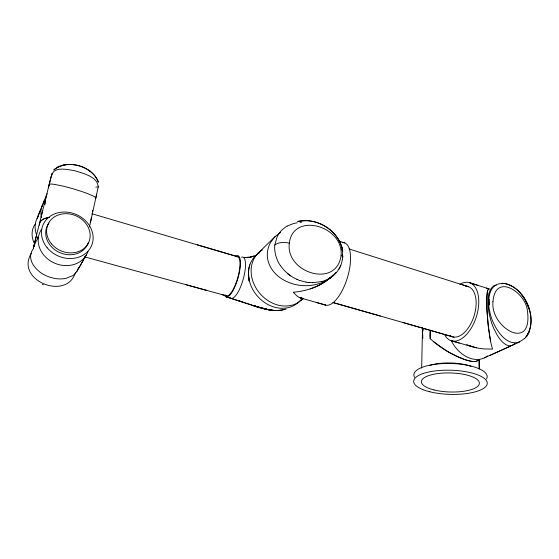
<?xml version="1.0" encoding="UTF-8"?>
<svg xmlns="http://www.w3.org/2000/svg" width="559" height="559" viewBox="0 0 559 559"><rect width="100%" height="100%" fill="white"/><g stroke="black" fill="none" stroke-linecap="round" stroke-linejoin="round"><path stroke-width="0.84" d="M342.394 259.243L342.381 252.151M430.444 330.348L430.297 338.796L434.462 342.415A49.737 12.724 26 0 0 436.977 344.386A45.656 11.732 26 0 0 441.044 347.307A40.059 10.355 25.9 0 0 445.579 350.262L448.143 351.8A32.548 8.483 25.9 0 0 450.82 353.309L460.029 357.788A22.479 5.925 26 0 0 462.167 358.647A21.347 5.632 26 0 0 464.934 359.647C468.994 360.632 473.934 362.812 478.008 360.653A33.037 8.706 25.8 0 0 478.497 360.213A35.734 9.419 25.7 0 0 478.846 359.71M421.654 368.06L422.527 327.637M524.286 338.502C508.173 353.4 491.962 325.478 489.81 311.677C487.064 301.671 488.426 282.477 502.59 283.692M248.685 270.004L248.35 275.37L248.685 270.004A31.695 26.371 49.1 0 1 259.614 252.563M39.437 225.207C38.837 220.078 44.916 218.024 48.975 217.5M341.088 255.54C344.023 224.76 288.919 210.282 289.115 247.204C289.744 273.938 336.7 287.515 341.088 255.54A2.928 1.37 3.8 0 1 342.569 257.552L342.597 257.217M44.93 204.14L45.111 201.596A47.047 43.742 7.5 0 1 45.67 198.662L46.376 195.943M289.164 243.193L289.171 243.123A11.781 5.562 5.9 0 0 274.832 245.01L277.005 237.093A33.778 29.061 30.8 0 1 282.386 229.56L287.109 225.864M430.269 330.628L430.297 338.796A28.271 21.228 60.8 0 1 430.36 330.062M97.951 187.349C98.943 176.923 82.292 173.066 74.368 170.628C67.709 169.691 53.706 166.044 51.819 175.24M46.46 195.524L46.607 194.888A47.305 12.717 18.4 0 1 46.991 194.106A45.237 12.151 18.3 0 1 47.256 193.735M342.346 259.586L341.647 262.821A33.17 28.998 25.4 0 1 339.222 268.53L337.776 270.759A33.98 29.739 27.2 0 1 335.554 273.449L333.395 275.482A34.651 30.389 28.5 0 1 330.844 277.432L329.146 278.396L333.395 275.482M90.355 222.782L91.522 217.437M488.95 293.894L488.699 295.033A28.055 11.439 77 0 0 488.964 312.348A30.703 12.487 77 0 0 494.058 329.076L497.279 335.302A36.391 14.73 76.9 0 0 511.24 345.679L519.709 342.052M89.426 227.003L98.398 186.21M95.764 198.152L96.623 194.28M248.524 270.081L249.705 264.833M75.458 272.436C66.856 301.28 15.386 280.457 31.011 253.905M38.375 237.456A47.753 43.197 2.1 0 0 33.351 248.175L36.272 236.226M46.02 197.208L33.554 247.099M51.91 173.646L46.495 195.308M41.066 217.039L42.554 211.071M51.812 174.087L48.347 187.901M524.398 338.852C540.204 320.761 525.698 285.656 501.982 283.203M92.815 210.317L92.508 211.183M36.663 235.185C34.693 229.861 34.351 223.6 37.097 218.478L42.659 204.706M41.911 206.432L46.607 194.888M37.32 217.71L40.765 209.248M43.183 203.294L44.447 200.206M338.768 269.417L340.864 265.511M528.304 333.506C533.461 322.899 530.784 310.154 525.327 300.19M527.025 335.847L528.912 332.381L525.495 337.797M37.097 218.478L38.403 216.48M528.898 332.416L526.571 336.504L527.235 335.344M78.449 268.683L83.543 259.837M76.897 271.381L86.289 255.1M35.021 224.397C30.955 230.105 31.367 238.008 34.665 243.976M35.287 224.026L35.566 223.663M31.276 253.527L31.563 253.164M336.008 272.338C331.843 277.62 325.932 281.345 319.587 283.469A40.192 35.496 3.6 0 1 284.468 280.422C277.25 276.621 271.108 270.311 268.53 262.471A30.962 27.433 2.9 0 1 270.78 242.166L274.483 237.268L280.492 232.244M53.769 170.041C66.828 158.588 92.389 165.89 98.335 181.989M316.142 302.405L325.457 305.046L300.015 297.807L297.388 296.326L294.649 293.727A65.368 20.851 84.6 0 1 293.391 292.189A65.117 52.972 -33.7 0 0 297.018 291.833C309.406 290.247 321.628 285.537 331.012 277.152A36.454 30.179 -34 0 0 331.585 276.614L333.066 275.147M257.985 253.318L275.566 236.157M54.055 169.698C67.415 158.882 92.494 165.988 98.363 182.129M331.592 276.621C325.499 282.274 318.036 286.299 310.168 288.891M478.497 360.213L475.618 361.47L472.187 361.414A21.347 5.632 26 0 1 470.035 361.051A20.683 5.464 26 0 1 464.927 359.647L456.417 356.174L448.143 351.8A35.58 9.244 25.9 0 1 445.586 350.262M300.966 300.442L303.628 298.408M513.581 344.63L484.401 357.865M59.352 166.114L57.71 166.966M493.828 285.963L496.28 285.258M489.3 355.671L510.36 346.238M253.786 256.12L250.467 257.161L250.963 257.07L245.96 257.51M255.037 255.687L249.859 257.287L244.164 257.44L246.267 257.615M321.732 281.526L312.46 282.735M286.033 309.078C274.93 312.488 263.331 309.092 252.759 305.445L257.196 306.856L242.368 302M489.411 289.192A51.379 5.373 86.5 0 0 488.866 288.849L488.063 289.443A37.691 3.948 86.4 0 0 487.769 290.114A34.812 3.654 86.4 0 0 487.567 290.813L486.798 298.206A22.416 2.369 86.3 0 0 486.749 300.812L486.973 310.133A23.604 2.488 86.3 0 0 487.113 312.614L488.314 326.218L490.578 341.13A55.572 5.688 86.2 0 0 491.564 345.616L492.535 349.082L484.387 348.935A56.955 49.933 -12.3 0 1 476.436 347.782A51.295 45.132 -12.3 0 1 468.861 345.574M61.336 165.471L64.865 164.807M284.915 309.351C274.839 312.055 264.386 309.302 254.82 305.948L269.193 309.826L256.602 306.681L226.647 296.983M297.968 221.364L305.64 220.679M49.318 217.465C45.3 217.968 39.41 219.708 39.382 224.655M297.626 221.441C317.407 217.053 339.683 231.028 342.744 251.396C340.089 233.613 322.669 220.498 305.06 220.637M302.454 298.206L299.191 297.451M302.133 298.213L300.504 297.968M478.287 285.502L469.93 282.826L488.866 288.856C485.946 291.574 487.35 297.129 486.749 300.812A21.71 2.299 86.3 0 0 486.84 306.884A22.409 2.369 86.3 0 0 486.973 310.133L487.986 323.186A34.141 3.557 86.3 0 0 488.314 326.218A37.299 3.878 86.3 0 0 488.671 329.097L489.6 335.617M308.889 282.554L306.004 282.148M503.799 283.273C517.431 285.363 526.229 298.583 529.701 311M221.595 294.523L226.304 295.809M84.367 256.777L226.884 295.935M185.986 284.692L206.117 290.268M380.337 316.024L333.443 302.754M226.612 296.983L242.403 301.986L238.742 300.763M472.593 346.811L451.351 340.78L459.344 343.044M332.808 302.44L453.929 337.105M452.497 336.825L402.99 322.522M467.953 345.217L476.436 347.782M197.32 244.842L237.519 256.658M91.893 213.727L238.078 256.888M486.372 288.074L488.866 288.856M462.566 284.845L468.554 286.739L349.13 248.986M338.971 241.111L344.721 242.941M299.645 280.464L296.92 279.374M466.716 344.658L468.861 345.574M42.246 284.279L43.309 284.762M445.586 350.262L433.393 341.535M88.546 170.188L90.439 171.417M290.652 275.894L287.794 273.763A34.889 30.452 30.4 0 0 290.68 275.853A35.238 30.899 30.3 0 0 296.941 279.318M524.16 298.233L521.582 294.544M280.415 265.728L278.808 263.135A33.924 29.208 31.6 0 1 277.145 259.69L275.615 255.246L274.804 250.698A33.421 28.816 31 0 1 274.811 245.01M526.438 302.314L528.255 306.486M37.809 237.868L37.32 236.806M341.828 249.23L342.15 250.698M422.849 338.286L422.569 332.284A33.484 22.15 -17.7 0 1 423.561 328.622M488.783 302.657L489.258 304.914L488.866 299.31M248.538 275.363L249.174 281.142L248.489 272.61M88.008 251.298A25.903 22.318 22.7 0 1 54.006 262.891A25.903 22.318 22.7 0 1 41.233 229.77M88.266 242.669A22.171 18.999 23.4 0 1 58.597 252.074A22.171 18.999 23.4 0 1 48.989 223.09M78.33 267.957A29.243 18.545 18.4 0 1 75.905 272.771A27.936 17.734 18.5 0 1 72.509 275.741L65.997 278.34A24.254 15.435 18.6 0 1 61.602 278.899A23.178 14.765 18.6 0 1 54.251 278.347L49.681 277.145A23.171 14.765 18.6 0 1 42.708 273.945A24.093 15.345 18.6 0 1 39.717 271.919L36.307 268.879L33.554 265.427A27.803 17.671 18.8 0 1 31.36 260.899A29.047 18.461 18.9 0 1 33.729 248.308M33.351 248.175A47.808 15.631 17.4 0 1 34.637 245.177M41.499 217.325A23.737 20.04 23.6 0 1 43.623 203.029M44.783 204.559A45.013 41.813 7.9 0 1 45.118 201.596M95.337 198.403A28.628 2.76 16.4 0 0 95.128 197.201A27.349 2.634 16.4 0 0 93.122 196.006L88.196 193.861A23.758 2.299 16.4 0 0 84.479 192.471A22.709 2.201 16.4 0 0 77.771 190.221L73.32 188.865A22.702 2.201 16.4 0 0 66.095 186.881A23.604 2.285 16.4 0 0 62.79 186.063L55.264 184.519A27.223 2.627 16.4 0 0 51.896 184.093A28.439 2.746 16.4 0 0 49.471 185.036M96.588 186.937A24.023 7.91 9.6 0 1 95.889 187.321M287.871 273.672A34.413 29.753 31.1 0 1 280.513 265.679M306.011 282.05A35.72 31.479 30.4 0 1 299.68 280.366M312.439 282.554A35.916 31.479 29.6 0 1 308.889 282.358M330.851 277.439A35.378 31.15 29.9 0 1 321.753 281.575M342.653 254.82A32.59 28.565 21.4 0 1 342.597 257.559M337.14 237.945A34.742 30.256 24.4 0 1 337.384 238.295M341.745 247.113A34.742 30.256 24.4 0 1 341.968 247.868M287.347 226.171A35.294 29.208 25.9 0 1 297.318 222.755M300.022 222.405A35.294 29.208 25.9 0 1 301.546 222.307M514.86 343.387A30.773 12.438 77 0 1 513.56 344.582M488.929 293.859A30.983 12.605 77.1 0 1 493.849 286.019M488.894 302.726A29.557 15.247 72.5 0 1 488.978 299.393M342.08 242.627A32.52 13.039 -73.1 0 1 347.712 276.649A32.52 13.039 -73.1 0 1 324.241 304.501M459.833 284.328A30.438 16.749 -72.5 0 1 478.406 296.305A30.438 16.749 -72.5 0 1 467.128 333.807A30.438 16.749 -72.5 0 1 444.678 334.729M465.661 286.222A26.301 14.471 -72.5 0 1 473.955 316.303A26.301 14.471 -72.5 0 1 449.848 335.477M490.578 341.123A50.191 5.157 86.3 0 1 489.6 335.624M332.898 275.349A35.091 29.117 -33.9 0 1 331.606 276.628M302.447 299.037A31.912 26.469 49.1 0 1 259.348 292.839A31.912 26.469 49.1 0 1 262.29 249.957M487.532 355.887A29.145 21.487 60.5 0 1 451.288 340.662M429.934 365.397A28.872 9.782 1.4 0 1 471.013 366.327M414.589 377.388A36.67 12.298 1.5 0 1 450.337 363.483A36.67 12.298 1.5 0 1 486.547 378.897M300.826 299.785A31.695 26.371 49.1 0 1 270.863 305.906A31.695 26.371 49.1 0 1 248.86 278.235M241.488 257.224A21.403 6.317 -74.1 0 1 243.382 278.578A21.403 6.317 -74.1 0 1 230.455 297.884M235.8 256.12A21.459 6.205 -74.1 0 1 237.959 278.228A21.459 6.205 -74.1 0 1 224.536 295.187M236.282 256.784A20.369 5.89 -74.1 0 1 237.659 278.075A20.369 5.89 -74.1 0 1 225.305 294.956M492.954 301.734C490.145 327.735 533.139 352.764 527.416 310.832C526.054 292.727 495.218 271.87 492.954 301.734M273.183 310.364L265.818 309.211L273.183 310.364M479.245 368.891L479.147 359.612L479.252 368.821M47.194 247.77A26.392 22.619 23.4 0 0 91.403 246.037A26.392 22.619 23.4 0 0 63.293 212.05A26.392 22.619 23.4 0 0 47.194 247.77M51.421 243.794A22.276 19.062 23.6 0 0 88.706 242.375A22.276 19.062 23.6 0 0 64.984 213.692A22.276 19.062 23.6 0 0 51.421 243.794M433.98 389.93A29.026 9.531 1.6 0 0 479.308 383.9A29.026 9.531 1.6 0 0 437.837 373.566A29.026 9.531 1.6 0 0 433.98 389.93M429.85 391.789A36.796 12.081 1.6 0 0 487.182 384.047A36.796 12.081 1.6 0 0 434.448 371.022A36.796 12.081 1.6 0 0 429.85 391.789"/></g></svg>
